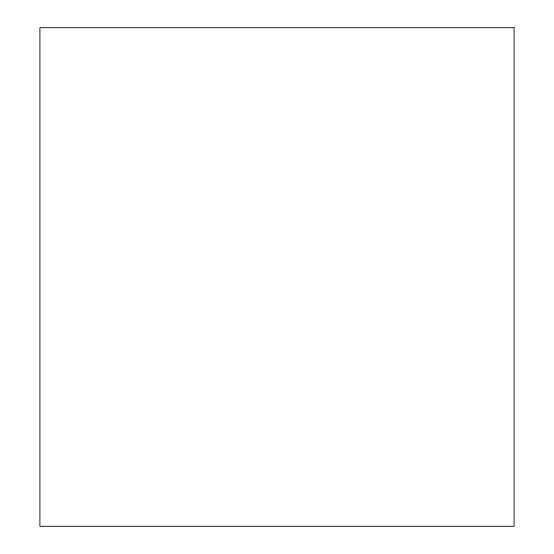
<?xml version="1.0" encoding="UTF-8"?>
<svg xmlns="http://www.w3.org/2000/svg" width="554" height="554" viewBox="0 0 554 554"><rect width="100%" height="100%" fill="white"/><g stroke="black" fill="none" stroke-linecap="round" stroke-linejoin="round"><path stroke-width="0.83" d="M514.091 27.7L39.909 27.7L39.909 526.3L514.091 526.3L514.091 27.7"/></g></svg>
